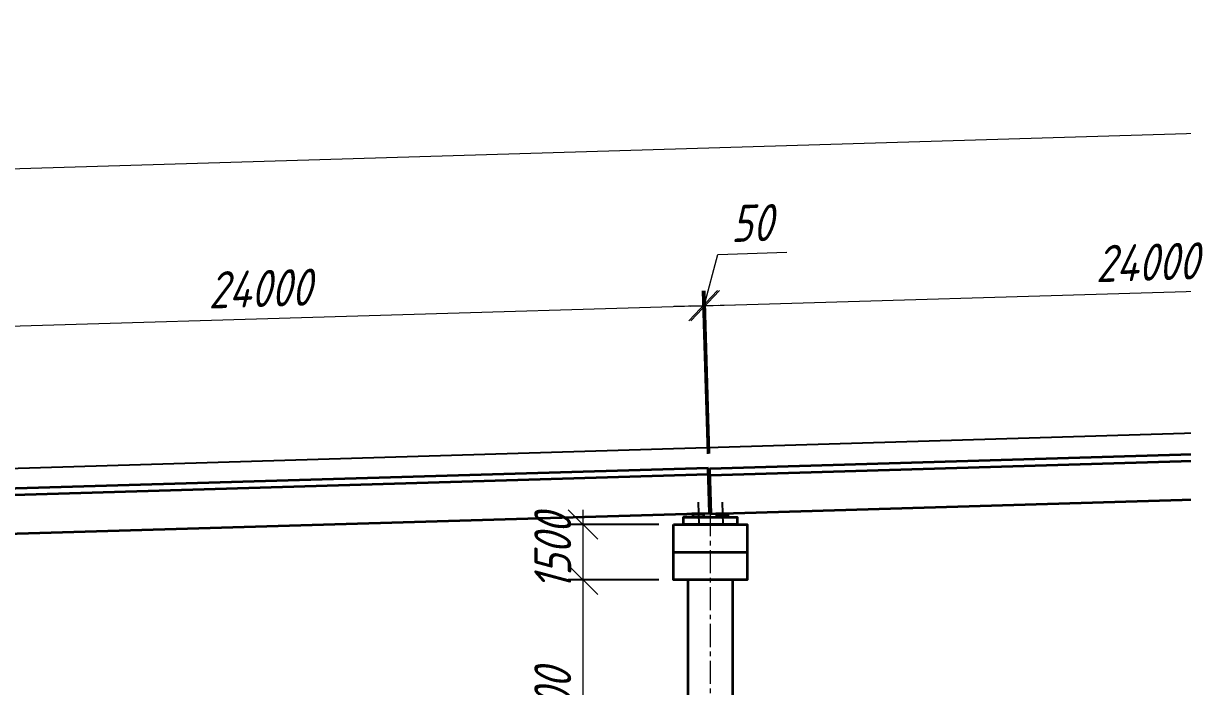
# Model space of a CAD drawing. Header units: millimetres. Extents: x 1864 to 10174863, y -4887456 to 5366151.
# Drawn here: x 6668827 to 6700243, y 12797 to 30779 of the extents above; entities that cross this region are included whole.
import ezdxf

# ---------------------------------------------------------------- set-up
doc = ezdxf.new("R2010")
doc.units = ezdxf.units.MM
doc.linetypes.add('осевая', pattern=[2, 1.25, -0.25, 0.25, -0.25])
for name, color, linetype, lineweight in [('1-Бетон', 106, 'Continuous', 35), ('ИС_Ось', 3, 'осевая', 18), ('ИС_Размер', 3, 'Continuous', 18)]:
    doc.layers.add(name, color=color, linetype=linetype, lineweight=lineweight)
doc.layers.add('Красный профиль', color=1, linetype='Continuous')
doc.styles.add('0', font='isocpeur.ttf', dxfattribs={"width": 0.8, "oblique": 15})
doc.dimstyles.new('М400нов', dxfattribs={"dimscale": 400, "dimtxt": 2.5, "dimasz": 2, "dimexe": 1, "dimexo": 1, "dimgap": 0.8, "dimtad": 1, "dimdec": 0, "dimzin": 0, "dimdsep": 46, "dimtxsty": '0', "dimblk": 'OBLIQUE', "dimcen": 0.09, "dimdle": 1, "dimclrd": 256, "dimclre": 256, "dimclrt": 256, "dimadec": 4, "dimazin": 0, "dimtfac": 1, "dimtdec": 0, "dimtmove": 1, "dimatfit": 2, "dimfxl": 1, "dimtolj": 1, "dimtzin": 0, "dimlwd": -1, "dimarcsym": 0})

# ---------------------------------------------------------------- blocks, each defined once
blk = doc.blocks.new('_OBLIQUE')
at = {"color": 0, "linetype": 'ByBlock', "lineweight": -2}
blk.add_line((0.5, 0.5), (-0.5, -0.5), dxfattribs=at)
blk = doc.blocks.new('*D1164')
at = {"layer": 'Defpoints', "color": 0, "linetype": 'Continuous', "transparency": 16777216}
for p in [(6686444, 15697), (6683993, 8697), (6686344, 8697)]:
    blk.add_point(p, dxfattribs=at)
at = {"layer": 'ИС_Размер', "transparency": 16777216}
blk.add_line((6683993, 16097), (6683993, 8297), dxfattribs=at)
at = {"layer": 'ИС_Размер', "lineweight": -2, "transparency": 16777216}
for p, q in [((6686044, 15697), (6683593, 15697)), ((6685944, 8697), (6683593, 8697))]:
    blk.add_line(p, q, dxfattribs=at)
at = {"layer": 'ИС_Размер', "linetype": 'Continuous', "transparency": 16777216, "xscale": 800, "yscale": 800, "zscale": 800}
for p, rotation in [((6683993, 15697), 90), ((6683993, 8697), 270)]:
    blk.add_blockref('_OBLIQUE', p, dxfattribs=dict(at, rotation=rotation))
at = {"layer": 'ИС_Размер', "linetype": 'Continuous', "transparency": 16777216, "insert": (6683173, 12197), "char_height": 1000, "attachment_point": 5, "rotation": 90, "style": '0'}
blk.add_mtext('\\A1;7000', dxfattribs=at)
blk = doc.blocks.new('*D1165')
at = {"layer": 'Defpoints', "color": 0, "linetype": 'Continuous', "transparency": 16777216}
for p in [(6686444, 17197), (6683993, 15697), (6686444, 15697)]:
    blk.add_point(p, dxfattribs=at)
at = {"layer": 'ИС_Размер', "transparency": 16777216}
blk.add_line((6683993, 17597), (6683993, 15297), dxfattribs=at)
at = {"layer": 'ИС_Размер', "lineweight": -2, "transparency": 16777216}
for p, q in [((6686044, 17197), (6683593, 17197)), ((6686044, 15697), (6683593, 15697))]:
    blk.add_line(p, q, dxfattribs=at)
at = {"layer": 'ИС_Размер', "linetype": 'Continuous', "transparency": 16777216, "xscale": 800, "yscale": 800, "zscale": 800}
for p, rotation in [((6683993, 17197), 90), ((6683993, 15697), 270)]:
    blk.add_blockref('_OBLIQUE', p, dxfattribs=dict(at, rotation=rotation))
at = {"layer": 'ИС_Размер', "linetype": 'Continuous', "transparency": 16777216, "insert": (6683173, 16447), "char_height": 1000, "attachment_point": 5, "rotation": 90, "style": '0'}
blk.add_mtext('\\A1;1500', dxfattribs=at)
blk = doc.blocks.new('б24 1.23')
at = {"layer": '1-Бетон', "linetype": 'Continuous'}
for points in [[(0, 0), (6, 1230)], [(5, 1050), (24005, 940)], [(6, 1230), (24005, 1120)], [(24000, -110), (24005, 1120)], [(0, 0), (24000, -110)]]:
    blk.add_lwpolyline(points, dxfattribs=at)
at = {"layer": 'Красный профиль', "linetype": 'Continuous'}
for points in [[(301, 306), (299, -309)], [(23701, 199), (23698, -416)]]:
    blk.add_lwpolyline(points, dxfattribs=at)
blk = doc.blocks.new('*D1298')
at = {"layer": 'Defpoints', "color": 0, "transparency": 16777216}
for p in [(6687252, 23123), (6687382, 18735), (6663393, 18023)]:
    blk.add_point(p, dxfattribs=at)
at = {"layer": 'ИС_Размер', "lineweight": -2, "transparency": 16777216}
for p, q in [((6687371, 19135), (6687240, 23523)), ((6663381, 18423), (6663251, 22811))]:
    blk.add_line(p, q, dxfattribs=at)
at = {"layer": 'ИС_Размер', "transparency": 16777216}
blk.add_line((6662863, 22400), (6687652, 23135), dxfattribs=at)
at = {"layer": 'ИС_Размер', "transparency": 16777216, "xscale": 800, "yscale": 800, "zscale": 800}
for p, rotation in [((6687252, 23123), 1.699057018740383), ((6663263, 22411), 181.6990570187404)]:
    blk.add_blockref('_OBLIQUE', p, dxfattribs=dict(at, rotation=rotation))
at = {"layer": 'ИС_Размер', "transparency": 16777216, "insert": (6675233, 23587), "char_height": 1000, "attachment_point": 5, "rotation": 1.6991, "style": '0'}
blk.add_mtext('\\A1;24000', dxfattribs=at)
blk = doc.blocks.new('*D1299')
at = {"layer": 'Defpoints', "color": 0, "transparency": 16777216}
for p in [(6687252, 23123), (6687383, 18714), (6687433, 18715)]:
    blk.add_point(p, dxfattribs=at)
at = {"layer": 'ИС_Размер', "transparency": 16777216}
for p, q in [((6687277, 23124), (6687650, 24515)), ((6687650, 24515), (6689517, 24571)), ((6687252, 23123), (6686453, 23099)), ((6687302, 23125), (6687252, 23123)), ((6687302, 23125), (6687252, 23123)), ((6687302, 23125), (6688102, 23148))]:
    blk.add_line(p, q, dxfattribs=at)
at = {"layer": 'ИС_Размер', "lineweight": -2, "transparency": 16777216}
for p, q in [((6687371, 19114), (6687240, 23523)), ((6687421, 19115), (6687290, 23524))]:
    blk.add_line(p, q, dxfattribs=at)
at = {"layer": 'ИС_Размер', "transparency": 16777216, "xscale": 800, "yscale": 800, "zscale": 800}
for p, rotation in [((6687252, 23123), 1.699057018751948), ((6687302, 23125), 181.6990570187519)]:
    blk.add_blockref('_OBLIQUE', p, dxfattribs=dict(at, rotation=rotation))
at = {"layer": 'ИС_Размер', "transparency": 16777216, "insert": (6688559, 25363), "char_height": 1000, "attachment_point": 5, "rotation": 1.6991, "style": '0'}
blk.add_mtext('\\A1;50', dxfattribs=at)
blk = doc.blocks.new('*D1300')
at = {"layer": 'Defpoints', "color": 0, "transparency": 16777216}
for p in [(6711291, 23836), (6711422, 19427), (6687433, 18715)]:
    blk.add_point(p, dxfattribs=at)
at = {"layer": 'ИС_Размер', "lineweight": -2, "transparency": 16777216}
for p, q in [((6711410, 19827), (6711279, 24236)), ((6687421, 19115), (6687290, 23524))]:
    blk.add_line(p, q, dxfattribs=at)
at = {"layer": 'ИС_Размер', "transparency": 16777216}
blk.add_line((6686902, 23113), (6711691, 23848), dxfattribs=at)
at = {"layer": 'ИС_Размер', "transparency": 16777216, "xscale": 800, "yscale": 800, "zscale": 800}
for p, rotation in [((6711291, 23836), 1.699057018740383), ((6687302, 23125), 181.6990570187404)]:
    blk.add_blockref('_OBLIQUE', p, dxfattribs=dict(at, rotation=rotation))
at = {"layer": 'ИС_Размер', "transparency": 16777216, "insert": (6699272, 24300), "char_height": 1000, "attachment_point": 5, "rotation": 1.6991, "style": '0'}
blk.add_mtext('\\A1;24000', dxfattribs=at)
blk = doc.blocks.new('*D1309')
at = {"layer": 'Defpoints', "color": 0, "transparency": 16777216}
for p in [(6786891, 30367), (6787133, 22247), (6635790, 17736)]:
    blk.add_point(p, dxfattribs=at)
at = {"layer": 'ИС_Размер', "lineweight": -2, "transparency": 16777216}
for p, q in [((6787121, 22647), (6786879, 30767)), ((6635778, 18135), (6635536, 26255))]:
    blk.add_line(p, q, dxfattribs=at)
at = {"layer": 'ИС_Размер', "transparency": 16777216}
blk.add_line((6635148, 25843), (6787291, 30379), dxfattribs=at)
at = {"layer": 'ИС_Размер', "transparency": 16777216, "xscale": 800, "yscale": 800, "zscale": 800}
for p, rotation in [((6786891, 30367), 1.7075030835036), ((6635548, 25855), 181.7075030835036)]:
    blk.add_blockref('_OBLIQUE', p, dxfattribs=dict(at, rotation=rotation))
at = {"layer": 'ИС_Размер', "transparency": 16777216, "insert": (6711195, 28931), "char_height": 1000, "attachment_point": 5, "rotation": 1.7075, "style": '0'}
blk.add_mtext('\\A1;151450', dxfattribs=at)

msp = doc.modelspace()

# ---------------------------------------------------------------- linework, layer by layer
at = {"layer": '1-Бетон'}
for points in [[(6686718.7, 17196.9), (6686718.7, 17396.9), (6687419, 17396.9), (6687419, 17396.9)], [(6687419, 17396.9), (6688168.7, 17396.9), (6688168.7, 17196.9), (6686718.7, 17196.9), (6686718.7, 17196.9)], [(6687419, 17396.9), (6686718.7, 17396.9)], [(6686443.8, 16446.9), (6688443.8, 16446.9)], [(6688044.2, 15696.9), (6688043.8, 8696.9), (6686843.8, 8696.9), (6686844.2, 15696.9)]]:
    msp.add_lwpolyline(points, dxfattribs=at)
for points in [[(6687289.3, 17476.5), (6686949.3, 17476.5), (6686949.3, 17496.5), (6687289.3, 17496.5)], [(6687269.3, 17476.5), (6686969.3, 17476.5), (6686969.3, 17396.9), (6687269.3, 17396.9)], [(6687939, 17474.9), (6687599, 17474.9), (6687599, 17494.9), (6687939, 17494.9)], [(6687919, 17396.9), (6687619, 17396.9), (6687619, 17474.9), (6687919, 17474.9)], [(6686443.8, 17196.9), (6688443.8, 17196.9), (6688443.8, 15696.9), (6686443.8, 15696.9)]]:
    msp.add_lwpolyline(points, close=True, dxfattribs=at)
at = {"layer": 'ИС_Ось', "ltscale": 10}
msp.add_lwpolyline([(6687119, 17556.6), (6687119, 17433.3)], dxfattribs=at)
at = {"layer": 'ИС_Ось', "ltscale": 500}
msp.add_lwpolyline([(6687444.5, -124.1), (6687443.7, 17500.8)], dxfattribs=at)
at = {"layer": 'ИС_Ось'}
msp.add_lwpolyline([(6687769.2, 17571.6), (6687769.2, 17366.4)], dxfattribs=at)
at = {"layer": 'Красный профиль', "linetype": 'Continuous', "flags": 128}
msp.add_lwpolyline([(6632271.5, 17630.1), (6787866.7, 22297.9)], dxfattribs=at)

# ---------------------------------------------------------------- block references
at = {"layer": '1-Бетон', "rotation": 1.961774794791721}
for p in [(6687469.2, 17486), (6663429.4, 16793.8)]:
    msp.add_blockref('б24 1.23', p, dxfattribs=at)

# ---------------------------------------------------------------- dimensions: what is measured, and where the dimension line sits
at = {"layer": 'ИС_Размер'}
dim = msp.add_aligned_dim(p1=(6635790.1, 17735.6), p2=(6787133.4, 22247.2), distance=8123.4, text='151450', dimstyle='М400нов', dxfattribs=at)
dim.commit()
dim.dimension.update_dxf_attribs({"geometry": '*D1309', "text_midpoint": (6711195.2, 28930.8)})
for p1, p2, distance, picture, middle in [((6687432.7, 18715.5), (6687383, 18714), -4411, '*D1299', (6687945.5, 25344.6)), ((6687432.7, 18715.5), (6711422.1, 19427.1), 4411, '*D1300', (6699272.3, 24300)), ((6663393, 18023.3), (6687382.4, 18734.9), 4390.1, '*D1298', (6675233.2, 23586.9))]:
    dim = msp.add_aligned_dim(p1=p1, p2=p2, distance=distance, dimstyle='М400нов', dxfattribs=at)
    dim.commit()
    dim.dimension.update_dxf_attribs({"geometry": picture, "text_midpoint": middle})
at = {"layer": 'ИС_Размер', "linetype": 'Continuous'}
dim = msp.add_linear_dim(base=(6683993, 15696.8), p1=(6686443.8, 17196.9), p2=(6686443.8, 15696.8), angle=90, dimstyle='М400нов', dxfattribs=at)
dim.commit()
dim.dimension.update_dxf_attribs({"geometry": '*D1165', "text_midpoint": (6683993, 16446.9), "dimtype": 160})
dim = msp.add_linear_dim(base=(6683993, 8696.9), p1=(6686443.8, 15696.9), p2=(6686344.3, 8696.9), angle=90, dimstyle='М400нов', dxfattribs=at)
dim.commit()
dim.dimension.update_dxf_attribs({"geometry": '*D1164', "text_midpoint": (6683173, 12196.9)})

doc.saveas('drawing.dxf')
